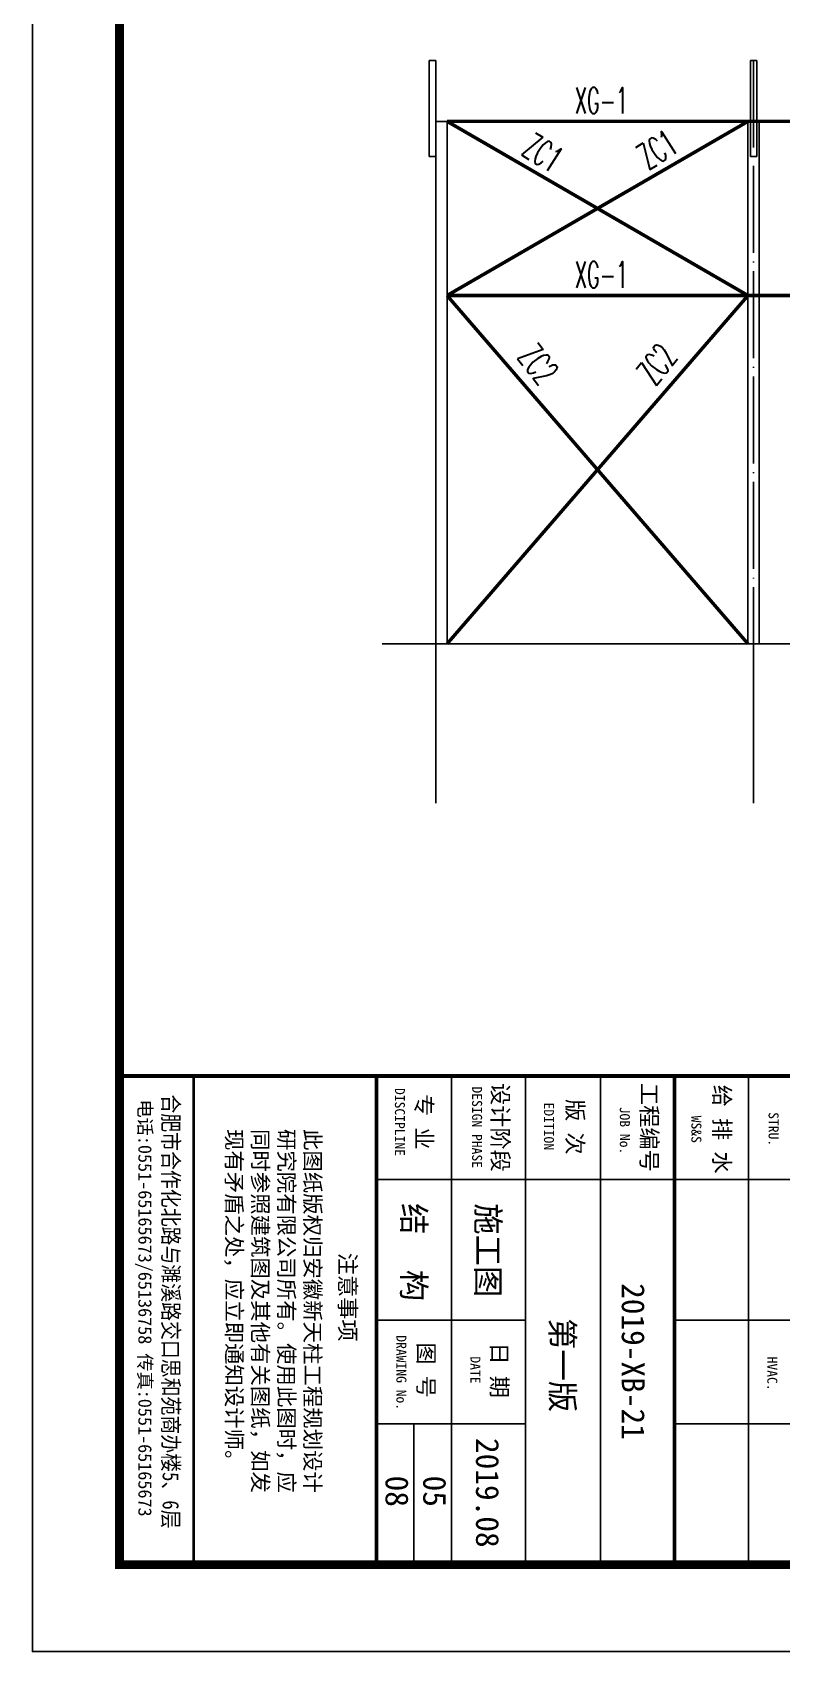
# Model space of a CAD drawing. Extents: x 40002367 to 40460080, y 192184 to 372766.
# Drawn here: x 40278021 to 40295225, y 253966 to 291153 of the extents above; entities that cross this region are included whole.
import ezdxf

# ---------------------------------------------------------------- set-up
doc = ezdxf.new("R2010")
doc.units = 0
doc.header["$LTSCALE"] = 1000
doc.header["$MEASUREMENT"] = 0
doc.linetypes.add('ACAD_ISO04W100', pattern=[30.5, 24, -3, 0.5, -3])
doc.linetypes.add('DOTE', pattern=[2.42, 2, -0.2, 0.02, -0.2])
doc.layers.get('0').update_dxf_attribs({"linetype": 'CONTINUOUS'})
for name, color, linetype in [('46', 7, 'CONTINUOUS'), ('AXIS', 3, 'CONTINUOUS'), ('DOTE', 1, 'ACAD_ISO04W100'), ('PUB_TEXT', 7, 'CONTINUOUS'), ('PUB_TITLE', 4, 'CONTINUOUS')]:
    doc.layers.add(name, color=color, linetype=linetype)
doc.styles.add('-黑体', font='simhei.ttf')
doc.styles.add('_SIMPLEX', font='SIMPLEX', dxfattribs={"width": 0.8})
doc.styles.add('TQ', font='')
doc.styles.get('TQ').set_extended_font_data('SimSun')

# ---------------------------------------------------------------- blocks, each defined once
blk = doc.blocks.new('ly')
at = {"layer": 'PUB_TEXT', "insert": (-5884, 1715), "char_height": 212, "width": 5144.75, "attachment_point": 1, "style": 'TQ'}
blk.add_mtext('\\pt576;此图纸版权归安徽新天柱工程规划设计研究院有限公司所有。使用此图时，应同时参照建筑图及其他有关图纸，如发现有矛盾之处，应立即通知设计师。', dxfattribs=at)
blk = doc.blocks.new('tk0')
at = {"layer": 'PUB_TEXT'}
for p, q in [((32861287, -1281267), (32861287, -1280292)), ((32861292, -1281268), (32859731, -1281268))]:
    blk.add_line(p, q, dxfattribs=at)
at = {"layer": 'PUB_TITLE'}
for p, q in [((32852446, -1268523), (32852446, -1263423)), ((32855676, -1268523), (32855676, -1263423)), ((32858056, -1268523), (32858056, -1263423)), ((32850067, -1266823), (32861287, -1266823)), ((32852447, -1275368), (32852447, -1268523)), ((32850067, -1270223), (32861287, -1270223)), ((32850067, -1271946), (32861287, -1271946)), ((32855676, -1275368), (32855676, -1271946)), ((32858056, -1275368), (32858056, -1271946)), ((32850067, -1273646), (32861321, -1273646)), ((32861287, -1274507), (32858056, -1274507))]:
    blk.add_line(p, q, dxfattribs=at)
at = {"layer": 'PUB_TITLE', "lineweight": 40}
for p, q in [((32850067, -1268523), (32861287, -1268523)), ((32850067, -1279567), (32861287, -1279567))]:
    blk.add_line(p, q, dxfattribs=at)
at = {"layer": 'PUB_TITLE', "lineweight": 40, "const_width": 85}
for points in [[(32850067, -1201267), (32850067, -1281267)], [(32850067, -1275368), (32861232, -1275368)]]:
    blk.add_lwpolyline(points, dxfattribs=at)
at = {"layer": 'PUB_TITLE', "const_width": 85}
blk.add_lwpolyline([(32850067, -1268523), (32861287, -1268523)], dxfattribs=at)
at = {"layer": 'PUB_TEXT', "xscale": 1.700000002980232, "yscale": 1.700000002980232, "zscale": 1.700000002980232}
blk.add_blockref('ly', (32861287, -1279567), dxfattribs=at)
at = {"layer": '46', "linetype": 'Continuous', "style": '-黑体'}
for s, height, p in [('2019-XB-21', 528.7, (32854824, -1269734)), ('第一版', 528.7, (32855625, -1271359)), ('施工图', 528.7, (32852988, -1273068)), ('2019.08', 528.7, (32858381, -1273080)), ('结', 529, (32852988, -1274773)), ('构', 529, (32854517, -1274773))]:
    blk.add_text(s, height=height, dxfattribs=at).set_placement(p)
at = {"layer": 'PUB_TEXT', "style": 'TQ'}
for s, height, p in [(' 工程编号', 374, (32849973, -1269288)), ('      JOB No.', 229.5, (32849836, -1269778)), ('  版 次', 374, (32850089, -1270993)), ('     EDITION', 229.5, (32849896, -1271521)), (' 设计阶段', 374, (32849973, -1272709)), ('日 期', 374, (32856186, -1272730)), ('     DESIGN PHASE', 229.5, (32849526, -1273170)), ('         DATE', 229.5, (32855101, -1273208)), ('  专 业', 374, (32849973, -1274462)), ('图 号', 374, (32856186, -1274413)), ('     DISCIPLINE', 229.5, (32849562, -1274943)), ('     DRAWING No.', 229.5, (32855241, -1274909)), ('注意事项', 374, (32854126, -1276215)), ('电话:0551-65165673/65136758 传真:0551-65165673', 306, (32850607, -1280833))]:
    blk.add_text(s, height=height, dxfattribs=at).set_placement(p)
at = {"layer": 'PUB_TEXT', "style": 'TQ', "width": 0.85}
blk.add_text('合肥市合作化北路与濉溪路交口思和苑商办楼5、6层 ', height=374, dxfattribs=at).set_placement((32850490, -1280276))
at = {"layer": 'PUB_TEXT', "attachment_point": 1, "style": 'TQ'}
for s, insert, char_height, width in [('   STRU.', (32850429, -1266133), 229.5, 4799.1), ('   HVAC.', (32856044, -1266163), 229.5, 4799.1), ('给 排 水', (32850268, -1267245), 374, 4447.2), ('   WS&S', (32850510, -1267906), 229.5, 4882.4)]:
    blk.add_mtext(s, dxfattribs=dict(at, insert=insert, char_height=char_height, width=width))

msp = doc.modelspace()

# ---------------------------------------------------------------- linework, layer by layer
for p, q in [((40287283, 290509.9), (40287133, 290509.9)), ((40287133, 290509.9), (40287133, 288301)), ((40287283, 290509.9), (40287133, 290509.9)), ((40287283, 288301), (40287283, 290509.9)), ((40294508, 290509.9), (40294508, 288301)), ((40294658, 290509.9), (40294508, 290509.9)), ((40294508, 290509.9), (40294508, 288301)), ((40294658, 290509.9), (40294508, 290509.9)), ((40294658, 288301), (40294658, 290509.9)), ((40294658, 288301), (40294658, 290509.9)), ((40287283, 277109.9), (40287283, 289109.9)), ((40287283, 289109.9), (40287543, 289109.9)), ((40287543, 277109.9), (40287543, 289109.9)), ((40294453, 277109.9), (40294453, 289109.9)), ((40294453, 289109.9), (40294713, 289109.9)), ((40294713, 277109.9), (40294713, 289109.9)), ((40287133, 288301), (40287283, 288301)), ((40287133, 288301), (40287283, 288301)), ((40294508, 288301), (40294658, 288301)), ((40294508, 288301), (40294658, 288301)), ((40286055.6, 277109.9), (40317227, 277109.9))]:
    msp.add_line(p, q)
for points in [[(40287543, 289109.9, 80, 80, 0), (40316223, 289109.9, 80, 80, 0)], [(40294453, 289109.9, 80, 80, 0), (40287543, 285109.9, 80, 80, 0)], [(40287543, 289109.9, 80, 80, 0), (40294453, 285109.9, 80, 80, 0)], [(40287543, 285109.9, 80, 80, 0), (40316223, 285109.9, 80, 80, 0)], [(40294453, 285109.9, 80, 80, 0), (40287543, 277109.9, 80, 80, 0)], [(40287543, 285109.9, 80, 80, 0), (40294453, 277109.9, 80, 80, 0)]]:
    msp.add_lwpolyline(points, format="xyseb")
at = {"layer": 'AXIS'}
for p, q in [((40287283, 276687), (40287283, 273451.2)), ((40294583, 276687), (40294583, 273451.2))]:
    msp.add_line(p, q, dxfattribs=at)
at = {"layer": 'DOTE', "linetype": 'DOTE'}
for p, q in [((40287283, 290509.9), (40287283, 276057.4)), ((40294583, 290509.9), (40294583, 276057.4))]:
    msp.add_line(p, q, dxfattribs=at)
at = {"layer": 'PUB_TITLE'}
msp.add_lwpolyline([(40278021.2, 372765.6), (40278021.2, 253965.6), (40362021.2, 253965.6), (40362021.2, 372765.6)], close=True, dxfattribs=at)
at = {"layer": 'PUB_TITLE', "const_width": 200}
msp.add_lwpolyline([(40280021.2, 367765.6), (40280021.2, 255965.6), (40360021.2, 255965.6), (40360021.2, 367765.6)], close=True, dxfattribs=at)

# ---------------------------------------------------------------- block references
at = {"rotation": 270}
msp.add_blockref('tk0', (41561288.6, 33117252.4), dxfattribs=at)

# ---------------------------------------------------------------- texts
at = {"layer": '46', "linetype": 'Continuous', "style": '-黑体'}
for s, p in [('08', (40286130.8, 258007.9)), ('05', (40286995.6, 258007.9))]:
    msp.add_text(s, height=528.65, rotation=270, dxfattribs=at).set_placement(p)
at = {"layer": 'PUB_TEXT', "style": '_SIMPLEX', "width": 0.55}
for p in [(40290470.9, 289288.5), (40290470.9, 285288.5)]:
    msp.add_text('XG-1', height=600, dxfattribs=at).set_placement(p)
for s, rotation, p in [('ZC1', 327.6288, (40289218.9, 288365.3)), ('ZC1', 32.3712, (40292166.6, 287978.2)), ('ZC2', 308.26461, (40289132.7, 283689.7)), ('ZC2', 51.73539, (40292328.1, 283011.1))]:
    msp.add_text(s, height=600, rotation=rotation, dxfattribs=at).set_placement(p)

doc.saveas('drawing.dxf')
